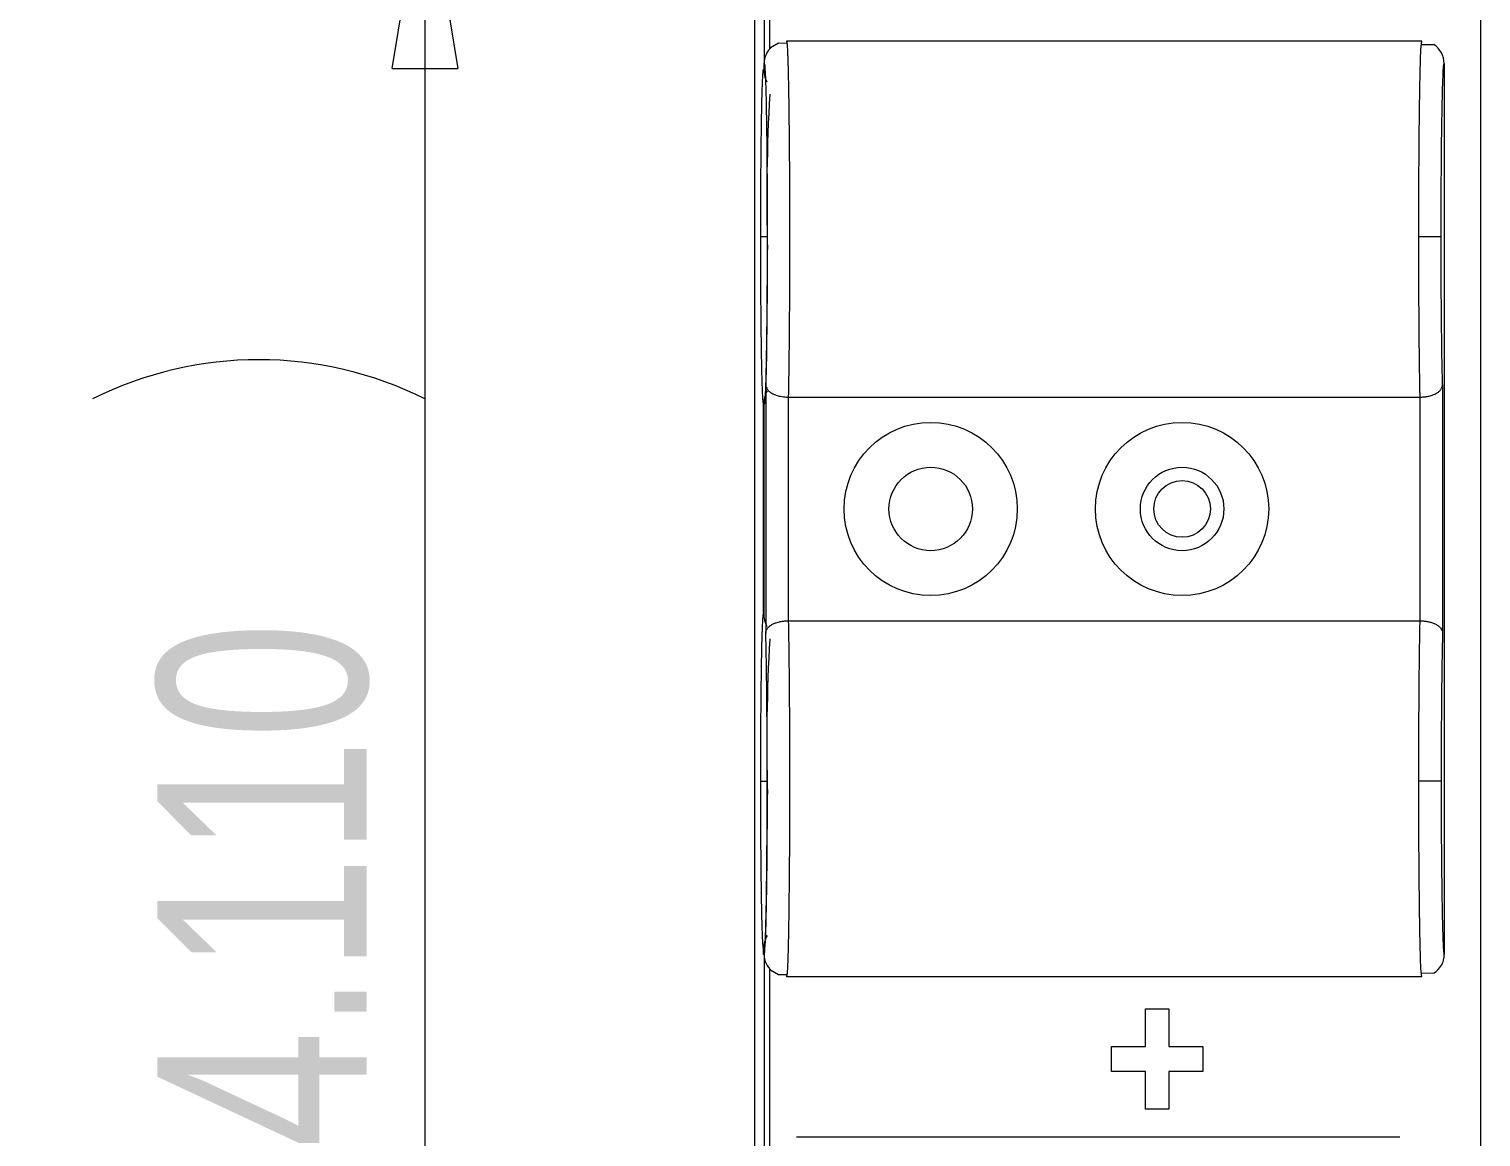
# Model space of a CAD drawing. Header units: inches. Extents: x 0.3 to 10.6, y 0.4 to 8.2.
# Drawn here: x 2.063 to 3.795, y 4.972 to 6.295 of the extents above; entities that cross this region are included whole.
import ezdxf

# ---------------------------------------------------------------- set-up
doc = ezdxf.new("R2010")
doc.units = ezdxf.units.IN
doc.header["$MEASUREMENT"] = 0
doc.layers.add('FORMAT', color=7, linetype='Continuous', lineweight=0)
doc.styles.add('SLDTEXTSTYLE0', font='TXT', dxfattribs={"width": 0.75})
doc.dimstyles.new('SLDDIMSTYLE0', dxfattribs={"dimtxt": 0.25, "dimasz": 0.236, "dimexe": 0, "dimexo": 0.0625, "dimgap": 0.0625, "dimtad": 1, "dimtoh": 1, "dimdec": 3, "dimlfac": 1.5, "dimzin": 12, "dimdsep": 46, "dimtxsty": 'SLDTEXTSTYLE0', "dimblk1": 'CLOSED', "dimblk2": 'CLOSED', "dimsah": 1, "dimcen": 0.09, "dimadec": 0, "dimazin": 0, "dimtfac": 1, "dimtofl": 0, "dimtmove": 0, "dimatfit": 3, "dimldrblk": 'CLOSED', "dimfxl": 1, "dimtolj": 1, "dimtzin": 12, "dimarcsym": 0})
doc.dimstyles.new('SLDDIMSTYLE1', dxfattribs={"dimtxt": 0.25, "dimasz": 0.236, "dimexe": 0, "dimexo": 0.0625, "dimgap": 0.0625, "dimtad": 1, "dimtoh": 1, "dimdec": 3, "dimlfac": 1.5, "dimzin": 4, "dimdsep": 46, "dimtxsty": 'SLDTEXTSTYLE0', "dimblk1": 'CLOSED', "dimblk2": 'CLOSED', "dimsah": 1, "dimcen": 0.09, "dimadec": 0, "dimazin": 0, "dimtfac": 1, "dimtofl": 0, "dimtmove": 0, "dimatfit": 3, "dimldrblk": 'CLOSED', "dimfxl": 1, "dimtolj": 1, "dimtzin": 12, "dimarcsym": 0})

# ---------------------------------------------------------------- blocks, each defined once
blk = doc.blocks.new('_Closed')
at = {"color": 0, "linetype": 'ByBlock', "lineweight": -2}
for p, q in [((-1, 0.166667), (0, 0)), ((-1, 0.166667), (-1, -0.166667)), ((0, 0), (-1, -0.166667)), ((0, 0), (-1, 0))]:
    blk.add_line(p, q, dxfattribs=at)
blk = doc.blocks.new('*D5')
at = {"layer": 'FORMAT'}
for p, q in [((3.0265, 6.4835), (2.4962, 6.4835)), ((2.5352, 6.4835), (2.5352, 3.7435)), ((3.0265, 3.7435), (2.4962, 3.7435))]:
    blk.add_line(p, q, dxfattribs=at)
for centre, start, end in [((2.3368, 5.4564), 63.4349, 116.5651), ((2.3368, 5.2937), 243.4349, 296.5651)]:
    blk.add_arc(centre, 0.4436, start, end, dxfattribs=at)
at = {"layer": 'FORMAT', "xscale": 0.236, "yscale": 0.236}
for p, rotation in [((2.5352, 6.4835, 0.0396), 90), ((2.5352, 3.7435, 0.0396), 270)]:
    blk.add_blockref('_Closed', p, dxfattribs=dict(at, rotation=rotation))
at = {"layer": 'FORMAT', "insert": (2.2158, 4.9595), "char_height": 0.25, "attachment_point": 1, "rotation": 90, "style": 'SLDTEXTSTYLE0'}
blk.add_mtext('4.110', dxfattribs=at)
blk = doc.blocks.new('*D6')
at = {"layer": 'FORMAT'}
for p, q in [((3.7631, 6.6969), (1.6996, 6.6969)), ((1.7386, 6.6969), (1.7386, 3.5316)), ((3.7631, 3.5316), (1.6996, 3.5316))]:
    blk.add_line(p, q, dxfattribs=at)
for centre, start, end in [((1.5402, 5.4564), 63.4349, 116.5651), ((1.5402, 5.2937), 243.4349, 296.5651)]:
    blk.add_arc(centre, 0.4436, start, end, dxfattribs=at)
at = {"layer": 'FORMAT', "xscale": 0.236, "yscale": 0.236}
for p, rotation in [((1.7386, 6.6969, 0.0396), 90.0000000001), ((1.7386, 3.5316, 0.0396), 270.0000000001)]:
    blk.add_blockref('_Closed', p, dxfattribs=dict(at, rotation=rotation))
at = {"layer": 'FORMAT', "insert": (1.4193, 4.9595), "char_height": 0.25, "attachment_point": 1, "rotation": 90, "style": 'SLDTEXTSTYLE0'}
blk.add_mtext('4.748', dxfattribs=at)

msp = doc.modelspace()

# ---------------------------------------------------------------- linework, layer by layer
at = {"color": 7, "linetype": 'Continuous', "lineweight": 15}
for p, q in [((3.79546, 4.42806), (3.79546, 6.57625)), ((2.92892, 3.74363), (2.92892, 6.48343)), ((2.93988, 6.30912), (2.93988, 6.25353)), ((2.94654, 6.30912), (2.94654, 6.27097)), ((3.72488, 6.2802), (2.96672, 6.2802)), ((3.73971, 6.27571), (3.72419, 6.27595)), ((2.93941, 6.25353), (2.93988, 6.25353)), ((2.93946, 6.25186), (2.93946, 6.24686)), ((2.94005, 6.25186), (2.93946, 6.25186)), ((2.94005, 6.25186), (2.94005, 6.25353)), ((3.75155, 6.25353), (3.75155, 5.1902)), ((2.93593, 6.04686), (2.94355, 6.04686)), ((3.72127, 6.04686), (3.74793, 6.04686)), ((2.94192, 5.86985), (2.94192, 5.57388)), ((3.74968, 5.86985), (3.74968, 5.57388)), ((2.93941, 5.59686), (2.93941, 5.84686)), ((2.93946, 5.84686), (2.93946, 5.59686)), ((2.96878, 5.85538), (2.96858, 5.85538)), ((2.96858, 5.85538), (2.96858, 5.58835)), ((2.96878, 5.85538), (3.72282, 5.85538)), ((3.72282, 5.85538), (3.72302, 5.85538)), ((3.72302, 5.58835), (3.72302, 5.85538)), ((2.96878, 5.58834), (2.96858, 5.58834)), ((2.96878, 5.58835), (3.72282, 5.58835)), ((3.72302, 5.58835), (3.72282, 5.58835)), ((2.93593, 5.39686), (2.94355, 5.39686)), ((3.74793, 5.39686), (3.72127, 5.39686)), ((2.93941, 5.1902), (2.93941, 5.19686)), ((2.93988, 5.1902), (2.93941, 5.1902)), ((2.93946, 5.19686), (2.93946, 5.19186)), ((2.93946, 5.19186), (2.94005, 5.19186)), ((2.93988, 5.1902), (2.93988, 3.91794)), ((2.94005, 5.1902), (2.94005, 5.19186)), ((2.94654, 5.17275), (2.94654, 3.91794)), ((3.72419, 5.16778), (3.73971, 5.16802)), ((3.72488, 5.16353), (2.96672, 5.16353)), ((3.39504, 5.12528), (3.42281, 5.12528)), ((3.39504, 5.08041), (3.39504, 5.12528)), ((3.42281, 5.12528), (3.42281, 5.08041)), ((3.35444, 5.0505), (3.35444, 5.08041)), ((3.35444, 5.08041), (3.39504, 5.08041)), ((3.42281, 5.08041), (3.46341, 5.08041)), ((3.46341, 5.08041), (3.46341, 5.0505)), ((3.39504, 5.0505), (3.35444, 5.0505)), ((3.39504, 5.00562), (3.39504, 5.0505)), ((3.42281, 5.0505), (3.42281, 5.00562)), ((3.46341, 5.0505), (3.42281, 5.0505)), ((3.42281, 5.00562), (3.39504, 5.00562)), ((2.9788, 4.97229), (3.6988, 4.97229))]:
    msp.add_line(p, q, dxfattribs=at)
at = {"color": 7, "linetype": 'Continuous', "lineweight": 15, "flags": 128}
for points in [[(2.96727, 6.27743), (2.95701, 6.27772), (2.94758, 6.27213)], [(2.94758, 5.1716), (2.95701, 5.16601), (2.96727, 5.1663)]]:
    msp.add_lwpolyline(points, dxfattribs=at)
at = {"color": 7, "linetype": 'Continuous', "lineweight": 15}
for centre, radius in [((3.1388, 5.72186), 0.10333), ((3.4388, 5.72186), 0.10333), ((3.1388, 5.72186), 0.04983), ((3.4388, 5.72186), 0.04983), ((3.4388, 5.72186), 0.03383)]:
    msp.add_circle(centre, radius, dxfattribs=at)
for centre, radius, start, end in [((2.96558, 6.25379), 0.02554, 130.0528, 180.57812), ((3.72504, 6.25358), 0.02651, 359.90104, 57.76734), ((5.17529, 6.09287), 2.23214, 176.81273, 181.5776), ((5.1753, 5.44287), 2.23214, 176.81273, 181.5776), ((2.96558, 5.18994), 0.02554, 179.42199, 229.9471), ((3.72721, 5.18928), 0.02436, 298.81973, 2.15502)]:
    msp.add_arc(centre, radius, start, end, dxfattribs=at)
for centre, major_axis, start_param, end_param in [((2.9728, 6.24686), (0.03334, 0), 3.1415927, 3.6123897), ((2.9728, 5.84686), (-0.03334, 0), 5.7894406, 6.2831853), ((2.9728, 5.59686), (0.03334, 0), 3.1415927, 3.6123897), ((2.9728, 5.19686), (-0.03334, 0), 5.7894406, 6.2831853)]:
    msp.add_ellipse(centre, major_axis=major_axis, ratio=0.9998477, start_param=start_param, end_param=end_param, dxfattribs=at)
for points in [[(2.96672, 6.2802), (2.96726, 6.27707)], [(3.72422, 6.27496), (3.72488, 6.2802)], [(2.96726, 5.16666), (2.96672, 5.16353)], [(3.72488, 5.16353), (3.72422, 5.16877)]]:
    msp.add_open_spline(points, degree=1, dxfattribs=at)
for points, knots in [([(2.96726, 6.27707), (2.96729, 6.27694), (2.9675, 6.27588), (2.96776, 6.27042), (2.96805, 6.26361), (2.96822, 6.2589), (2.96838, 6.25406), (2.96852, 6.24918), (2.9688, 6.23829), (2.96918, 6.21883), (2.96961, 6.18742), (2.96994, 6.15318), (2.97018, 6.11624), (2.97031, 6.07699), (2.97033, 6.04044), (2.97028, 6.00864), (2.97019, 5.98181), (2.96999, 5.94479), (2.96957, 5.89798), (2.96905, 5.86993), (2.96878, 5.85538)], [0, 0, 0, 0, 0.0091278, 0.0731311, 0.096049, 0.1174216, 0.1372489, 0.1555307, 0.1722669, 0.2512395, 0.3268557, 0.3991146, 0.4680155, 0.5416374, 0.6154676, 0.6648392, 0.7143039, 0.763862, 0.8774452, 1, 1, 1, 1]), ([(3.72127, 6.04686), (3.72128, 6.06151), (3.72131, 6.09121), (3.72152, 6.13477), (3.72177, 6.16669), (3.722, 6.18794), (3.72216, 6.20029), (3.72239, 6.21655), (3.72276, 6.23696), (3.72333, 6.25832), (3.72383, 6.27242), (3.72415, 6.27451), (3.72422, 6.27496)], [0, 0, 0, 0, 0.13589104, 0.27565315, 0.41928659, 0.46809883, 0.51734319, 0.56701972, 0.67486057, 0.80528806, 0.95827027, 1, 1, 1, 1]), ([(2.93593, 6.04686), (2.93593, 6.0493), (2.93593, 6.05418), (2.93594, 6.06148), (2.93595, 6.06875), (2.93597, 6.07599), (2.936, 6.08716), (2.93606, 6.10213), (2.93617, 6.12073), (2.93631, 6.13887), (2.93655, 6.16236), (2.93693, 6.18909), (2.9374, 6.2108), (2.9378, 6.22456), (2.93812, 6.23285), (2.93845, 6.23924), (2.93873, 6.24318), (2.93899, 6.24543), (2.9392, 6.24661), (2.93934, 6.24678), (2.93941, 6.24686)], [0, 0, 0, 0, 0.0233557, 0.0466612, 0.0699476, 0.093246, 0.1165875, 0.178328, 0.2401134, 0.3044191, 0.3687699, 0.4999814, 0.631197, 0.6955082, 0.7598647, 0.821613, 0.8834064, 0.9222658, 0.9610821, 1, 1, 1, 1]), ([(2.94005, 6.25353), (2.94044, 6.25358), (2.94083, 6.24996), (2.94157, 6.23574), (2.94192, 6.22515), (2.94254, 6.1981), (2.94282, 6.18165), (2.94326, 6.1446), (2.94342, 6.12402), (2.94363, 6.08087), (2.94368, 6.05831), (2.94364, 6.01357), (2.94355, 5.99139), (2.94326, 5.94975), (2.94306, 5.9303), (2.94255, 5.89612), (2.94225, 5.88142), (2.94192, 5.86985)], [0, 0, 0, 0, 0.125, 0.125, 0.25, 0.25, 0.375, 0.375, 0.5, 0.5, 0.625, 0.625, 0.75, 0.75, 0.875, 0.875, 1, 1, 1, 1]), ([(3.74793, 6.04686), (3.74793, 6.07396), (3.74803, 6.10104), (3.74839, 6.15108), (3.74866, 6.17403), (3.74933, 6.2123), (3.74973, 6.22761), (3.7506, 6.24826), (3.75108, 6.25359), (3.75155, 6.25353)], [0, 0, 0, 0, 0.25, 0.25, 0.5, 0.5, 0.75, 0.75, 1, 1, 1, 1]), ([(2.93941, 5.84686), (2.93937, 5.8469), (2.93928, 5.84696), (2.93915, 5.8474), (2.93903, 5.84808), (2.9389, 5.84904), (2.93871, 5.85092), (2.93845, 5.85448), (2.93812, 5.86087), (2.9378, 5.86917), (2.9374, 5.88292), (2.93693, 5.90464), (2.93655, 5.93137), (2.93631, 5.95485), (2.93617, 5.97299), (2.93606, 5.9916), (2.93599, 6.00814), (2.93595, 6.02254), (2.93593, 6.03468), (2.93593, 6.0428), (2.93593, 6.04686)], [0, 0, 0, 0, 0.0233593, 0.04666831, 0.06995814, 0.09325995, 0.11660489, 0.17835376, 0.24014663, 0.30445869, 0.36881432, 0.50002991, 0.63124142, 0.69554785, 0.75989786, 0.82163881, 0.88342377, 0.9222775, 0.96108806, 1, 1, 1, 1]), ([(2.94352, 6.03133), (2.94351, 6.02435), (2.94349, 6.00446), (2.94332, 5.97228), (2.943, 5.93641), (2.94254, 5.90444), (2.94198, 5.87843), (2.94136, 5.85998), (2.94071, 5.84885), (2.94027, 5.84751), (2.94006, 5.84686)], [0, 0, 0, 0, 0.0702585, 0.2002101, 0.3355671, 0.4738005, 0.6120382, 0.7474071, 0.8773754, 1, 1, 1, 1]), ([(3.72282, 5.85538), (3.72278, 5.85689), (3.72272, 5.85991), (3.72262, 5.8647), (3.72253, 5.86965), (3.72244, 5.87477), (3.72236, 5.88006), (3.72228, 5.88549), (3.7222, 5.89107), (3.72212, 5.89678), (3.72205, 5.90262), (3.72198, 5.90858), (3.72191, 5.91465), (3.72185, 5.92082), (3.72179, 5.92708), (3.72174, 5.93342), (3.72168, 5.93984), (3.72163, 5.94633), (3.72159, 5.95288), (3.72154, 5.95949), (3.7215, 5.96614), (3.72146, 5.97282), (3.72143, 5.97954), (3.7214, 5.98628), (3.72137, 5.99303), (3.72135, 5.99979), (3.72133, 6.00656), (3.72131, 6.01332), (3.7213, 6.02007), (3.72128, 6.02681), (3.72128, 6.03352), (3.72127, 6.0402), (3.72127, 6.04465), (3.72127, 6.04686)], [0, 0, 0, 0, 0.0349161, 0.069655, 0.1042166, 0.138601, 0.1728082, 0.2068381, 0.2406908, 0.2743663, 0.3078646, 0.3411856, 0.3743294, 0.4072961, 0.4400855, 0.4726977, 0.5051328, 0.5373907, 0.5694713, 0.6013748, 0.6331012, 0.6646503, 0.6960224, 0.7272172, 0.7582349, 0.7890755, 0.8197389, 0.8502252, 0.8805344, 0.9106665, 0.9406214, 0.9703993, 1, 1, 1, 1]), ([(3.74968, 5.86985), (3.74941, 5.87899), (3.74917, 5.8901), (3.74874, 5.91549), (3.74855, 5.92979), (3.74825, 5.96063), (3.74813, 5.97718), (3.74797, 6.01144), (3.74793, 6.02915), (3.74793, 6.04686)], [0, 0, 0, 0, 0.25, 0.25, 0.5, 0.5, 0.75, 0.75, 1, 1, 1, 1]), ([(2.94192, 5.86985), (2.94193, 5.8696), (2.94198, 5.8687), (2.94243, 5.86689), (2.94373, 5.86446), (2.94605, 5.86201), (2.94926, 5.85981), (2.95316, 5.85799), (2.95735, 5.85671), (2.96132, 5.85593), (2.96493, 5.85549), (2.96737, 5.85542), (2.96858, 5.85538)], [0, 0, 0, 0, 0.0346765, 0.1251365, 0.2504866, 0.3835651, 0.5001991, 0.6292853, 0.749915, 0.8347248, 0.9182482, 1, 1, 1, 1]), ([(3.72302, 5.85538), (3.72374, 5.8554), (3.72519, 5.85543), (3.72737, 5.85559), (3.72953, 5.85584), (3.73166, 5.8562), (3.73467, 5.85684), (3.73844, 5.85799), (3.74234, 5.85981), (3.74554, 5.86201), (3.74787, 5.86446), (3.74917, 5.86689), (3.74961, 5.8687), (3.74966, 5.8696), (3.74968, 5.86985)], [0, 0, 0, 0, 0.0488323, 0.0983688, 0.148516, 0.199168, 0.2502112, 0.3707985, 0.4998911, 0.6164793, 0.7495605, 0.8748873, 0.9653483, 1, 1, 1, 1]), ([(2.93593, 5.39686), (2.93593, 5.3993), (2.93593, 5.40418), (2.93594, 5.41148), (2.93595, 5.41875), (2.93597, 5.42599), (2.936, 5.43716), (2.93606, 5.45213), (2.93617, 5.47073), (2.93631, 5.48887), (2.93655, 5.51236), (2.93693, 5.53909), (2.9374, 5.5608), (2.9378, 5.57456), (2.93812, 5.58285), (2.93845, 5.58924), (2.93873, 5.59318), (2.93899, 5.59543), (2.9392, 5.59661), (2.93934, 5.59678), (2.93941, 5.59686)], [0, 0, 0, 0, 0.0233557, 0.0466612, 0.0699476, 0.093246, 0.1165875, 0.178328, 0.2401134, 0.3044191, 0.3687699, 0.4999814, 0.631197, 0.6955082, 0.7598647, 0.821613, 0.8834064, 0.9222658, 0.9610821, 1, 1, 1, 1]), ([(2.94192, 5.57388), (2.94196, 5.5744), (2.94204, 5.57541), (2.94249, 5.57681), (2.94309, 5.57806), (2.94417, 5.57973), (2.94604, 5.5817), (2.94906, 5.58379), (2.95249, 5.58544), (2.95624, 5.58671), (2.96024, 5.58762), (2.96438, 5.58821), (2.96719, 5.5883), (2.96858, 5.58835)], [0, 0, 0, 0, 0.0725562, 0.1384989, 0.1978322, 0.2505623, 0.3823189, 0.5002352, 0.6075816, 0.7107218, 0.8101373, 0.9063659, 1, 1, 1, 1]), ([(2.96878, 5.58835), (2.96905, 5.57387), (2.96941, 5.55478), (2.96974, 5.52459), (2.96991, 5.50646), (2.97009, 5.48152), (2.97025, 5.44875), (2.97034, 5.40786), (2.97031, 5.36674), (2.97018, 5.32749), (2.96994, 5.29055), (2.96968, 5.26352), (2.96945, 5.24439), (2.96927, 5.23201), (2.96908, 5.22029), (2.96887, 5.20935), (2.96861, 5.19804), (2.96828, 5.18611), (2.96785, 5.17495), (2.9675, 5.16785), (2.96729, 5.16679), (2.96726, 5.16666)], [0, 0, 0, 0, 0.1225127, 0.1614694, 0.1994211, 0.2363675, 0.3105896, 0.3846033, 0.4584092, 0.5320077, 0.6008841, 0.6731184, 0.702985, 0.7333905, 0.7643349, 0.7958181, 0.8278403, 0.8725452, 0.9268922, 0.9908742, 1, 1, 1, 1]), ([(3.72127, 5.39686), (3.72127, 5.39951), (3.72127, 5.40481), (3.72128, 5.41279), (3.72129, 5.42081), (3.72131, 5.42885), (3.72133, 5.43691), (3.72135, 5.44498), (3.72138, 5.45304), (3.72142, 5.46109), (3.72146, 5.46911), (3.7215, 5.47709), (3.72155, 5.48502), (3.7216, 5.49288), (3.72166, 5.50066), (3.72172, 5.50835), (3.72178, 5.51594), (3.72186, 5.5234), (3.72193, 5.53074), (3.72201, 5.53792), (3.7221, 5.54495), (3.72218, 5.5518), (3.72228, 5.55846), (3.72238, 5.56492), (3.72248, 5.57116), (3.72259, 5.57716), (3.7227, 5.58293), (3.72278, 5.58654), (3.72282, 5.58835)], [0, 0, 0, 0, 0.0353136, 0.070879, 0.1066961, 0.142765, 0.1790857, 0.2156582, 0.2524825, 0.2895586, 0.3268866, 0.3644664, 0.402298, 0.4403815, 0.4787169, 0.5173041, 0.5561432, 0.5952342, 0.6345771, 0.6741719, 0.7140187, 0.7541173, 0.7944679, 0.8350704, 0.8759249, 0.9170313, 0.9583897, 1, 1, 1, 1]), ([(3.72302, 5.58835), (3.72378, 5.58833), (3.72532, 5.5883), (3.72763, 5.58811), (3.72992, 5.58782), (3.73219, 5.58742), (3.73441, 5.58691), (3.73656, 5.5863), (3.73861, 5.58557), (3.74056, 5.58474), (3.74293, 5.58351), (3.74556, 5.5817), (3.74778, 5.57934), (3.7493, 5.57669), (3.74955, 5.57488), (3.74968, 5.57388)], [0, 0, 0, 0, 0.05176599, 0.10424884, 0.15755603, 0.21179013, 0.26704856, 0.32342344, 0.3810015, 0.43986419, 0.5000877, 0.61795055, 0.74970476, 0.86164899, 1, 1, 1, 1]), ([(2.94005, 5.1902), (2.94009, 5.19021), (2.94016, 5.19025), (2.94028, 5.19058), (2.9404, 5.19112), (2.94052, 5.19189), (2.94064, 5.19288), (2.94075, 5.19409), (2.94087, 5.19553), (2.94113, 5.19922), (2.94152, 5.20708), (2.94194, 5.22007), (2.94226, 5.23303), (2.94258, 5.24861), (2.94295, 5.27174), (2.9433, 5.30442), (2.94355, 5.34095), (2.94367, 5.37947), (2.94366, 5.41792), (2.94356, 5.4486), (2.94342, 5.47152), (2.94327, 5.49212), (2.94302, 5.5157), (2.94274, 5.53577), (2.94249, 5.54958), (2.94231, 5.55842), (2.94212, 5.56662), (2.94198, 5.57145), (2.94192, 5.57388)], [0, 0, 0, 0, 0.0127344, 0.0254265, 0.0380902, 0.0507393, 0.0633875, 0.0760488, 0.088737, 0.1014658, 0.1610437, 0.2206464, 0.2535508, 0.2864805, 0.3556111, 0.4271753, 0.5000209, 0.5728654, 0.6444266, 0.7135528, 0.7464543, 0.7793819, 0.8389541, 0.8985533, 0.9239559, 0.9492573, 0.9745684, 1, 1, 1, 1]), ([(3.74968, 5.57388), (3.74964, 5.57257), (3.74957, 5.56995), (3.74946, 5.56574), (3.74935, 5.56134), (3.74925, 5.55672), (3.74915, 5.55189), (3.74906, 5.54685), (3.74888, 5.53704), (3.74865, 5.52147), (3.74839, 5.49881), (3.74819, 5.47443), (3.74806, 5.45312), (3.748, 5.43584), (3.74796, 5.42294), (3.74794, 5.40994), (3.74793, 5.40123), (3.74793, 5.39686)], [0, 0, 0, 0, 0.0352512, 0.070385, 0.1054471, 0.1404836, 0.1755406, 0.2106639, 0.2458995, 0.3729323, 0.5000288, 0.627057, 0.7541496, 0.8157002, 0.8770275, 0.9383786, 1, 1, 1, 1]), ([(2.93941, 5.19686), (2.93937, 5.1969), (2.93928, 5.19696), (2.93915, 5.1974), (2.93903, 5.19808), (2.9389, 5.19904), (2.93871, 5.20092), (2.93845, 5.20448), (2.93812, 5.21087), (2.9378, 5.21917), (2.9374, 5.23292), (2.93693, 5.25464), (2.93655, 5.28137), (2.93631, 5.30485), (2.93617, 5.32299), (2.93606, 5.3416), (2.93599, 5.35814), (2.93595, 5.37254), (2.93593, 5.38468), (2.93593, 5.3928), (2.93593, 5.39686)], [0, 0, 0, 0, 0.0233593, 0.04666831, 0.06995814, 0.09325995, 0.11660489, 0.17835376, 0.24014663, 0.30445869, 0.36881432, 0.50002991, 0.63124142, 0.69554785, 0.75989786, 0.82163881, 0.88342377, 0.9222775, 0.96108806, 1, 1, 1, 1]), ([(3.72422, 5.16877), (3.72415, 5.16922), (3.72383, 5.1713), (3.72343, 5.18285), (3.72301, 5.19727), (3.72275, 5.2086), (3.72252, 5.22006), (3.72221, 5.2388), (3.72185, 5.26759), (3.72152, 5.30895), (3.72131, 5.35252), (3.72128, 5.38222), (3.72127, 5.39686)], [0, 0, 0, 0, 0.04172869, 0.19471349, 0.26282537, 0.32527716, 0.38206801, 0.433197, 0.58070352, 0.72433954, 0.86410498, 1, 1, 1, 1]), ([(3.74793, 5.39686), (3.74793, 5.39434), (3.74793, 5.38928), (3.74794, 5.38172), (3.74795, 5.37419), (3.74797, 5.36668), (3.748, 5.3551), (3.74807, 5.33959), (3.74818, 5.32032), (3.74833, 5.30151), (3.74858, 5.27718), (3.74897, 5.24951), (3.74946, 5.22707), (3.74988, 5.21289), (3.75021, 5.20436), (3.75055, 5.19782), (3.75085, 5.19381), (3.75111, 5.19156), (3.75133, 5.19039), (3.75148, 5.19026), (3.75155, 5.1902)], [0, 0, 0, 0, 0.02334447, 0.04663856, 0.06991357, 0.09320083, 0.11653166, 0.17826705, 0.24004581, 0.30436439, 0.36872656, 0.49998137, 0.6312403, 0.6955645, 0.75993229, 0.82167563, 0.88346233, 0.92230426, 0.96110174, 1, 1, 1, 1]), ([(2.94352, 5.38133), (2.94351, 5.37435), (2.94349, 5.35446), (2.94332, 5.32228), (2.943, 5.28641), (2.94254, 5.25444), (2.94198, 5.22843), (2.94136, 5.20998), (2.94071, 5.19885), (2.94027, 5.19751), (2.94006, 5.19686)], [0, 0, 0, 0, 0.0702586, 0.2002102, 0.3355672, 0.4738006, 0.6120382, 0.7474071, 0.8773755, 1, 1, 1, 1])]:
    msp.add_open_spline(points, degree=3, knots=knots, dxfattribs=at)

# ---------------------------------------------------------------- dimensions: what is measured, and where the dimension line sits
at = {"layer": 'FORMAT'}
for base, p1, p2, dimstyle, picture, middle in [((1.73862, 3.53162), (3.80206, 6.6969), (3.80206, 3.53162), 'SLDDIMSTYLE0', '*D6', (1.73862, 5.37506)), ((2.53515, 3.74353), (3.06546, 6.48353), (3.06546, 3.74353), 'SLDDIMSTYLE1', '*D5', (2.53515, 5.37506))]:
    dim = msp.add_linear_dim(base=base, p1=p1, p2=p2, angle=90, text='(<>)', dimstyle=dimstyle, dxfattribs=at)
    dim.commit()
    dim.dimension.update_dxf_attribs({"geometry": picture, "text_midpoint": middle, "dimtype": 160})

doc.saveas('drawing.dxf')
